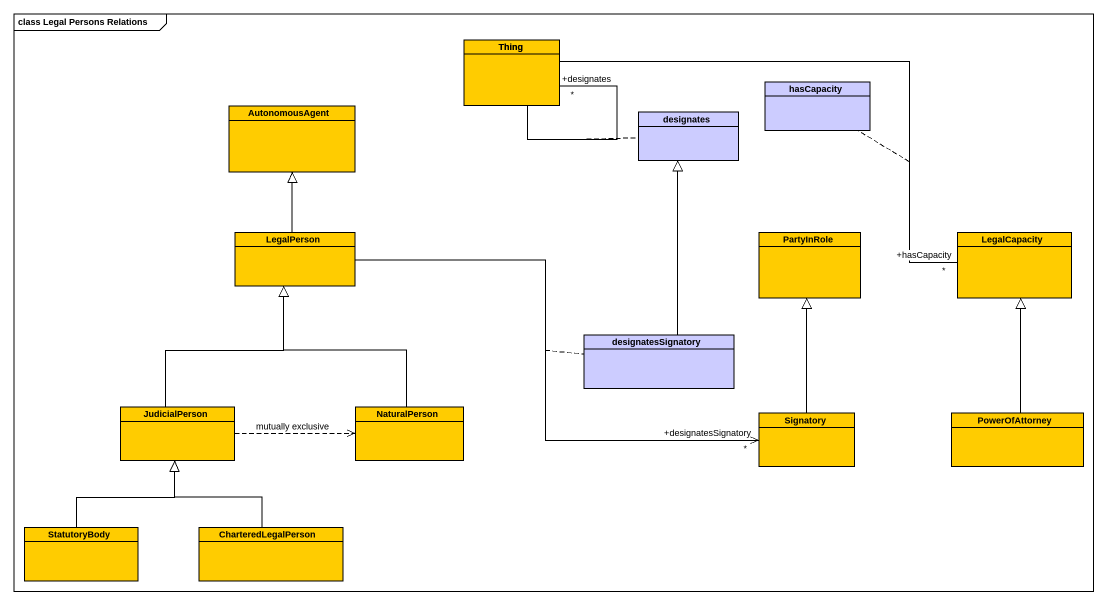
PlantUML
@startuml
mainframe class Legal Persons Relations
hide circle
hide empty members
class Thing #FFCC00
class "Thing" as Thing_2 #FFCC00
class hasCapacity #CCCCFF
class AutonomousAgent #FFCC00
class designates #CCCCFF
class LegalPerson #FFCC00
class PartyInRole #FFCC00
class LegalCapacity #FFCC00
class designatesSignatory #CCCCFF
class JudicialPerson #FFCC00
class NaturalPerson #FFCC00
class Signatory #FFCC00
class PowerOfAttorney #FFCC00
class StatutoryBody #FFCC00
class CharteredLegalPerson #FFCC00
Thing -- "+designates\n*" Thing
(Thing, Thing) .. designates
Thing_2 -right- "+hasCapacity\n*" LegalCapacity
(Thing_2, LegalCapacity) .. hasCapacity
LegalPerson -up-|> AutonomousAgent
LegalPerson -right-> "+designatesSignatory\n*" Signatory
(LegalPerson, Signatory) .. designatesSignatory
designatesSignatory -up-|> designates
JudicialPerson -up-|> LegalPerson
JudicialPerson .right.> NaturalPerson : mutually exclusive
NaturalPerson -up-|> LegalPerson
Signatory -up-|> PartyInRole
PowerOfAttorney -up-|> LegalCapacity
StatutoryBody -up-|> JudicialPerson
CharteredLegalPerson -up-|> JudicialPerson
@enduml
